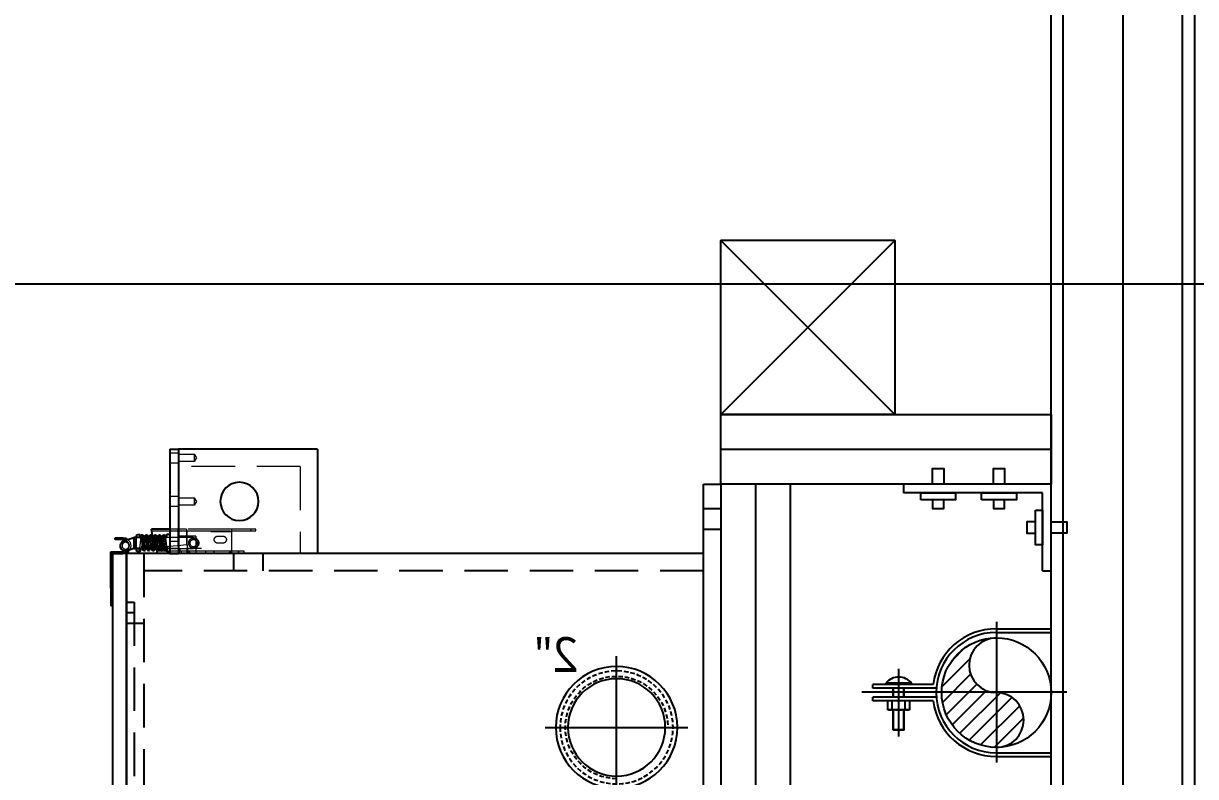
# Model space of a CAD drawing. Extents: x -3080 to 28500, y -1326 to 31609.
# Drawn here: x 14997.5 to 15064.9, y 26462.5 to 26505.8 of the extents above; entities that cross this region are included whole.
import ezdxf

# ---------------------------------------------------------------- set-up
doc = ezdxf.new("R2010")
doc.units = 0
doc.header["$LTSCALE"] = 100
for name, pattern in [('188K-SM-07-F10-MECH-CR PIPE-Y2257103$0$AP8P1-SM-08-F50-001-A(G)-CDS - 複製$0$ACAD_ISO04W100', [30, 24, -3, 0, -3]), ('188K-SM-07-F10-MECH-CR PIPE-Y2257103$0$AP8P1-SM-08-F50-001-A(G)-CDS - 複製$0$HIDDEN', [0.375, 0.25, -0.125]), ('188K-SM-07-F10-MECH-CR PIPE-Y2257103$0$F14P7-SM-08-FNN-(16)_CHEM_140725$0$HIDDEN', [9.525, 6.35, -3.175])]:
    doc.linetypes.add(name, pattern=pattern)
for name, color, linetype in [('0-xref', 8, 'Continuous'), ('188K-SM-07-F10-MECH-CR PIPE-Y2257103$0$0-hookupzoom', 4, 'Continuous'), ('188K-SM-07-F10-MECH-CR PIPE-Y2257103$0$AP6B-SM-08-FNN-340-A(13)_Ver1$0$18P2-SM-08-FNN-320-A(5)-20190426-JEN$0$18P2-SM-08-FNN-320-A(5)-20190318-JEN$0$SM-08-FNN-300-A(5)-JEN$0$15P6-SM-08-FNN-320-A(10)-UIS-TCM$0$15P6-SM-08-FNN-00-(@10)170308-MIC$0$0-CDS', 140, 'Continuous'), ('188K-SM-07-F10-MECH-CR PIPE-Y2257103$0$AP6B-SM-08-FNN-340-A(13)_Ver1$0$18P2-SM-08-FNN-320-A(5)-20190426-JEN$0$18P2-SM-08-FNN-320-A(5)-20190318-JEN$0$SM-08-FNN-300-A(5)-JEN$0$15P6-SM-08-FNN-320-A(10)-UIS-TCM$0$15P6-SM-08-FNN-00-(@10)170308-MIC$0$15P6-SM-08-FNN-320-A(10)-CDS$0$15P6-SM-08-FNN-320-A(10)-UIS-TCM$0$15P6-SM-08-FNN-320-A(10)-UIS-TCM$0$15P6-SM-08-FNN-320-A(10)-UIS-TCM$0$15P6-SM-08-FNN-320-A(10)-UIS-TCM$0$8$0$F14P7-SM-08-FNN-(16)_CHEM_140725$0$CHEM', 40, 'Continuous'), ('188K-SM-07-F10-MECH-CR PIPE-Y2257103$0$AP8P1-SM-08-F50-001-A(G)-CDS - 複製$0$O-ring', 3, '188K-SM-07-F10-MECH-CR PIPE-Y2257103$0$AP8P1-SM-08-F50-001-A(G)-CDS - 複製$0$HIDDEN'), ('188K-SM-07-F10-MECH-CR PIPE-Y2257103$0$AP8P1-SM-08-F50-001-A(G)-CDS - 複製$0$中心', 2, '188K-SM-07-F10-MECH-CR PIPE-Y2257103$0$AP8P1-SM-08-F50-001-A(G)-CDS - 複製$0$ACAD_ISO04W100'), ('188K-SM-07-F10-MECH-CR PIPE-Y2257103$0$AP8P1-SM-08-F50-001-A(G)-CDS - 複製$0$虛線', 4, '188K-SM-07-F10-MECH-CR PIPE-Y2257103$0$AP8P1-SM-08-F50-001-A(G)-CDS - 複製$0$HIDDEN'), ('188K-SM-07-F10-MECH-CR PIPE-Y2257103$0$SH-LINE-130', 2, 'Continuous')]:
    doc.layers.add(name, color=color, linetype=linetype)
doc.styles.add('188K-SM-07-F10-MECH-CR PIPE-Y2257103$0$AP8P1-SM-08-F50-001-A(G)-CDS - 複製$0$C1', font='')
doc.styles.get('188K-SM-07-F10-MECH-CR PIPE-Y2257103$0$AP8P1-SM-08-F50-001-A(G)-CDS - 複製$0$C1').set_extended_font_data('PMingLiU')

# ---------------------------------------------------------------- blocks, each defined once
blk = doc.blocks.new('188K-SM-07-F10-MECH-CR PIPE-Y2257103$0$AP8P1-SM-08-F50-001-A(G)-CDS - 複製$0$A$Cba60e008')
at = {"color": 7, "linetype": '188K-SM-07-F10-MECH-CR PIPE-Y2257103$0$AP8P1-SM-08-F50-001-A(G)-CDS - 複製$0$HIDDEN', "lineweight": 18}
for p, q in [((-82.5, 13), (-82.5, 14)), ((-82.5, 14), (-79.5, 14)), ((-79.5, 14), (-79.5, 13)), ((-79.5, 14), (-68.5, 14)), ((-68.5, 14), (-68.5, 3)), ((-68.5, 14), (-42.5, 14)), ((-42.5, 14), (-42.5, 4.97)), ((-42.5, 14), (-37.5, 14)), ((-37.5, 14), (-37.5, 4.53)), ((-37.5, 14), (-33, 14)), ((-79.5, 13), (-82.5, 13)), ((-68.5, 13), (-79.5, 13)), ((-42.88, 13), (-68.5, 13)), ((-68.5, 12.5), (-56.5, 12.5)), ((-60.5, 10), (-63.5, 10)), ((-48, 10), (-48, 0)), ((-48, 10), (-38, 10)), ((-46.5, 9.16), (-15.74, 9.16)), ((-42.88, 5), (-42.88, 13)), ((-37.88, 13), (-42.88, 13)), ((-33, 13), (-38, 13)), ((-38, 7), (-33, 7)), ((-37.88, 4.56), (-37.88, 13)), ((-22.66, 13), (-37.88, 13)), ((-33.24, 2.08), (-33.24, 10.08)), ((-32.25, 3), (-29.4, 6.8)), ((-30.27, 9.24), (-29.85, 9.24)), ((-29.85, 9.24), (-29.55, 9.24)), ((-29.73, 9.35), (-29.72, 9.3)), ((-29.55, 9.24), (-29.27, 9.24)), ((-27.77, 9.24), (-27.35, 9.24)), ((-27.35, 9.24), (-27.05, 9.24)), ((-27.23, 9.35), (-27.22, 9.3)), ((-27.05, 9.24), (-26.77, 9.24)), ((-25.27, 9.24), (-24.85, 9.24)), ((-24.85, 9.24), (-24.55, 9.24)), ((-24.73, 9.35), (-24.72, 9.3)), ((-24.55, 9.24), (-24.27, 9.24)), ((-24.04, 4.52), (-23.27, 9.24)), ((-22.77, 9.24), (-22.35, 9.24)), ((-22.35, 9.24), (-22.05, 9.24)), ((-22.23, 9.35), (-22.22, 9.3)), ((-22.05, 9.24), (-21.77, 9.24)), ((-20.27, 9.24), (-19.85, 9.24)), ((-19.85, 9.24), (-19.55, 9.24)), ((-19.73, 9.35), (-19.72, 9.3)), ((-19.55, 9.24), (-19.27, 9.24)), ((-17.77, 9.24), (-17.35, 9.24)), ((-17.35, 9.24), (-17.05, 9.24)), ((-17.23, 9.35), (-17.22, 9.3)), ((-17.05, 9.24), (-16.77, 9.24)), ((-15.74, 9.24), (-15.74, 9.16)), ((-13.74, 2.92), (-13.74, 9.24)), ((-13.24, 9.24), (-13.24, 2.92)), ((-75.5, 1.5), (-75.5, 0)), ((-72.5, 1.5), (-75.5, 1.5)), ((-72.5, 1.5), (-72.5, 0)), ((-68.5, 1.5), (-72.5, 1.5)), ((-72.25, 1.5), (-72.25, 0)), ((-68.5, 3), (-68.5, 0)), ((-43.1, 1.5), (-68.5, 1.5)), ((-67.75, 0), (-67.75, 1.5)), ((-63.5, 6), (-60.5, 6)), ((-58.25, 1.5), (-58.25, 0)), ((-53.75, 0), (-53.75, 1.5)), ((-51.25, 3), (-42.71, 3)), ((-31.24, 2.84), (-46.5, 2.84)), ((-44.25, 1.5), (-44.25, 0)), ((-43.1, 3), (-43.1, 1.5)), ((-38.65, 1.5), (-43.1, 1.5)), ((-42.5, 4.97), (-42.88, 5)), ((-42.88, 5), (-42.88, 3)), ((-42.71, 3), (-42.71, 0)), ((-38.27, 3), (-42.71, 3)), ((-42.5, 4.97), (-37.5, 4.53)), ((-39.75, 0), (-39.75, 1.5)), ((-38.65, 3), (-38.65, 1.5)), ((-25.5, 1.5), (-38.65, 1.5)), ((-38.27, 3), (-38.27, 0)), ((-38.27, 3), (-32.25, 3)), ((-37.5, 4.53), (-29.77, 3.85)), ((-30.93, 2.92), (-30.67, 2.92)), ((-29.98, 2.84), (-30.92, 2.84)), ((-30.83, 2.68), (-30.66, 2.44)), ((-30.67, 2.92), (-30.37, 2.92)), ((-30.37, 2.92), (-29.97, 2.92)), ((-28.43, 2.92), (-28.17, 2.92)), ((-27.48, 2.84), (-28.42, 2.84)), ((-28.17, 2.92), (-27.87, 2.92)), ((-28.16, 2.44), (-27.99, 2.45)), ((-27.87, 2.92), (-27.47, 2.92)), ((-25.93, 2.92), (-25.67, 2.92)), ((-24.98, 2.84), (-25.92, 2.84)), ((-25.67, 2.92), (-25.37, 2.92)), ((-25.66, 2.44), (-25.49, 2.45)), ((-25.5, 2), (-25.01, 2.65)), ((-25.5, 2), (-25.5, 1.54)), ((-25.37, 2.92), (-24.97, 2.92)), ((-24.87, 2.84), (-24.6, 3.2)), ((-23.43, 2.92), (-23.17, 2.92)), ((-22.48, 2.84), (-23.42, 2.84)), ((-23.17, 2.92), (-22.87, 2.92)), ((-22.87, 2.92), (-22.47, 2.92)), ((-20.93, 2.92), (-20.67, 2.92)), ((-19.98, 2.84), (-20.92, 2.84)), ((-20.67, 2.92), (-20.37, 2.92)), ((-20.66, 2.44), (-20.49, 2.45)), ((-20.37, 2.92), (-19.97, 2.92)), ((-18.43, 2.92), (-18.17, 2.92)), ((-17.48, 2.84), (-18.42, 2.84)), ((-18.17, 2.92), (-17.87, 2.92)), ((-18.16, 2.44), (-17.99, 2.45)), ((-17.87, 2.92), (-17.47, 2.92)), ((-15.87, 1.57), (-15.66, 1.46)), ((-15.74, 2.03), (-15.74, 1.5)), ((-15.74, 1.5), (-15.74, 1.45)), ((1, -5.75), (0, -5.75)), ((0, -10.25), (1, -10.25)), ((1, -19.75), (0, -19.75)), ((1, -20), (0, -20)), ((0, -24.25), (1, -24.25))]:
    blk.add_line(p, q, dxfattribs=at)
at = {"color": 7, "linetype": 'Continuous', "lineweight": 25}
for p, q in [((-33, 14), (-22.5, 14)), ((-23.27, 9.24), (-22.5, 14)), ((-31.24, 11.08), (-32.24, 11.08)), ((-31.24, 9.24), (-31.24, 11.08)), ((-31.24, 9.24), (-30.27, 9.24)), ((-29.27, 9.24), (-27.77, 9.24)), ((-29.06, 10.15), (-29.08, 10)), ((-26.77, 9.24), (-25.27, 9.24)), ((-24.27, 9.24), (-22.77, 9.24)), ((-21.77, 9.24), (-20.27, 9.24)), ((-19.27, 9.24), (-17.77, 9.24)), ((-16.77, 9.24), (-13.24, 9.24)), ((-16.56, 10.15), (-16.58, 10)), ((-15.74, 11), (-15.74, 9.24)), ((-14.74, 11), (-15.74, 11)), ((-13.74, 10), (-13.74, 9.24)), ((-13.24, 2.92), (-13.24, 9.24)), ((-13.24, 9.24), (-12.24, 9.24)), ((-12.24, 9.24), (-12.24, 2.92)), ((-6.55, 7.35), (-12.24, 9.24)), ((-1.5, 9), (-6, 9)), ((-6, 8), (-1.5, 8)), ((-1.5, 8), (-1.5, 9)), ((-33, 0), (-38, 0)), ((-32.24, 1.08), (-31.24, 1.08)), ((-31.24, 1.08), (-31.24, 2.92)), ((-31.24, 2.92), (-30.93, 2.92)), ((-30.92, 2.84), (-31.24, 2.84)), ((-30.9, 2.78), (-30.83, 2.68)), ((-28.42, 2.84), (-29.98, 2.84)), ((-29.97, 2.92), (-28.43, 2.92)), ((-29.08, 2.84), (-28.97, 2.74)), ((-28.4, 2.78), (-28.33, 2.68)), ((-25.92, 2.84), (-27.48, 2.84)), ((-27.47, 2.92), (-25.93, 2.92)), ((-25.9, 2.78), (-25.83, 2.68)), ((-25.5, 1.54), (-25.5, 0)), ((-25.01, 2.65), (-24.87, 2.84)), ((-23.42, 2.84), (-24.98, 2.84)), ((-24.97, 2.92), (-23.43, 2.92)), ((-23.4, 2.78), (-23.33, 2.68)), ((-20.92, 2.84), (-22.48, 2.84)), ((-22.47, 2.92), (-20.93, 2.92)), ((-20.9, 2.78), (-20.83, 2.68)), ((-18.42, 2.84), (-19.98, 2.84)), ((-19.97, 2.92), (-18.43, 2.92)), ((-18.4, 2.78), (-18.33, 2.68)), ((-15.74, 2.84), (-17.48, 2.84)), ((-17.47, 2.92), (-13.24, 2.92)), ((-15.74, 2.84), (-15.74, 2.5)), ((-15.74, 1.45), (-15.74, 1)), ((-14.74, 1), (-15.74, 1)), ((-15.66, 2.44), (-15.55, 2.44)), ((-13.74, 2.92), (-13.74, 2)), ((-12.24, 2.92), (-13.24, 2.92)), ((-12.24, 2.92), (-8.45, 1.65)), ((-12.24, 2.92), (-12.24, 2.92)), ((0, 0), (-6.01, 0)), ((1, 1), (-6, 1)), ((1, -20), (1, 1)), ((0, -20), (1, -20)), ((1, -20), (1, -30)), ((0, -30), (1, -30))]:
    blk.add_line(p, q, dxfattribs=at)
blk.add_line((0, 0), (0, -30))
at = {"color": 7, "linetype": 'Continuous', "lineweight": 25, "flags": 128}
for points in [[(-28.93, 10.16), (-28.97, 10.34), (-29.06, 10.49), (-29.16, 10.59), (-29.26, 10.65), (-29.43, 10.71), (-29.55, 10.71), (-29.84, 10.59), (-30.11, 10.07), (-30.23, 9.52), (-30.34, 8.81), (-30.5, 7.24), (-30.59, 6.4), (-30.67, 5.54), (-30.76, 4.73), (-30.83, 3.99), (-30.9, 3.34), (-30.94, 2.83), (-30.9, 2.78)], [(-30.66, 1.46), (-30.43, 1.58), (-30.24, 1.84), (-30.02, 2.62), (-29.87, 3.59), (-29.77, 4.6), (-29.65, 5.78), (-29.57, 6.57), (-29.48, 7.46), (-29.39, 8.34), (-29.29, 9.17), (-29.16, 9.79), (-29.04, 10)], [(-26.43, 10.16), (-26.47, 10.34), (-26.56, 10.49), (-26.66, 10.59), (-26.76, 10.65), (-26.93, 10.71), (-27.05, 10.71), (-27.34, 10.59), (-27.61, 10.07), (-27.73, 9.52), (-27.84, 8.81), (-28, 7.24), (-28.09, 6.4), (-28.17, 5.54), (-28.26, 4.73), (-28.33, 3.99), (-28.4, 3.34), (-28.44, 2.83), (-28.4, 2.78)], [(-28.16, 1.46), (-27.93, 1.58), (-27.74, 1.84), (-27.52, 2.62), (-27.37, 3.59), (-27.27, 4.6), (-27.15, 5.78), (-27.07, 6.57), (-26.98, 7.46), (-26.89, 8.34), (-26.79, 9.17), (-26.66, 9.79), (-26.54, 10)], [(-23.93, 10.16), (-23.97, 10.34), (-24.06, 10.49), (-24.16, 10.59), (-24.26, 10.65), (-24.43, 10.71), (-24.55, 10.71), (-24.84, 10.59), (-25.11, 10.07), (-25.23, 9.52), (-25.34, 8.81), (-25.5, 7.24), (-25.59, 6.4), (-25.67, 5.54), (-25.76, 4.73), (-25.83, 3.99), (-25.9, 3.34), (-25.94, 2.83), (-25.9, 2.78)], [(-25.66, 1.46), (-25.43, 1.58), (-25.24, 1.84), (-25.02, 2.62), (-24.87, 3.59), (-24.77, 4.6), (-24.65, 5.78), (-24.57, 6.57), (-24.48, 7.46), (-24.39, 8.34), (-24.29, 9.17), (-24.16, 9.79), (-24.04, 10)], [(-21.43, 10.16), (-21.47, 10.34), (-21.56, 10.49), (-21.66, 10.59), (-21.76, 10.65), (-21.93, 10.71), (-22.05, 10.71), (-22.34, 10.59), (-22.61, 10.07), (-22.73, 9.52), (-22.84, 8.81), (-23, 7.24), (-23.09, 6.4), (-23.17, 5.54), (-23.26, 4.73), (-23.33, 3.99), (-23.4, 3.34), (-23.44, 2.83), (-23.4, 2.78)], [(-23.16, 1.46), (-22.93, 1.58), (-22.74, 1.84), (-22.52, 2.62), (-22.37, 3.59), (-22.27, 4.6), (-22.15, 5.78), (-22.07, 6.57), (-21.98, 7.46), (-21.89, 8.34), (-21.79, 9.17), (-21.66, 9.79), (-21.54, 10)], [(-18.93, 10.16), (-18.97, 10.34), (-19.06, 10.49), (-19.16, 10.59), (-19.26, 10.65), (-19.43, 10.71), (-19.55, 10.71), (-19.84, 10.59), (-20.11, 10.07), (-20.23, 9.52), (-20.34, 8.81), (-20.5, 7.24), (-20.59, 6.4), (-20.67, 5.54), (-20.76, 4.73), (-20.83, 3.99), (-20.9, 3.34), (-20.94, 2.83), (-20.9, 2.78)], [(-20.66, 1.46), (-20.43, 1.58), (-20.24, 1.84), (-20.02, 2.62), (-19.87, 3.59), (-19.77, 4.6), (-19.65, 5.78), (-19.57, 6.57), (-19.48, 7.46), (-19.39, 8.34), (-19.29, 9.17), (-19.16, 9.79), (-19.04, 10)], [(-16.43, 10.16), (-16.47, 10.34), (-16.56, 10.49), (-16.66, 10.59), (-16.76, 10.65), (-16.93, 10.71), (-17.05, 10.71), (-17.34, 10.59), (-17.61, 10.07), (-17.73, 9.52), (-17.84, 8.81), (-18, 7.24), (-18.09, 6.4), (-18.17, 5.54), (-18.26, 4.73), (-18.33, 3.99), (-18.4, 3.34), (-18.44, 2.83), (-18.4, 2.78)], [(-18.16, 1.46), (-17.93, 1.58), (-17.74, 1.84), (-17.52, 2.62), (-17.37, 3.59), (-17.27, 4.6), (-17.15, 5.78), (-17.07, 6.57), (-16.98, 7.46), (-16.89, 8.34), (-16.79, 9.17), (-16.66, 9.79), (-16.54, 10)], [(-7.5, 7.66), (-7.2, 7.79), (-6, 8)], [(-7.5, 7.66), (-7.2, 7.79), (-6, 8)], [(-28.98, 2.92), (-28.86, 2.27), (-28.54, 1.65), (-28.16, 1.46)], [(-26.46, 2.84), (-26.36, 2.27), (-26.04, 1.65), (-25.66, 1.46)], [(-23.96, 2.84), (-23.86, 2.27), (-23.54, 1.65), (-23.16, 1.46)], [(-21.46, 2.84), (-21.36, 2.27), (-21.04, 1.65), (-20.66, 1.46)], [(-18.96, 2.84), (-18.86, 2.27), (-18.54, 1.65), (-18.16, 1.46)], [(-6, 1), (-7.2, 1.21), (-7.83, 1.52)], [(-6, 1), (-7.2, 1.21), (-7.83, 1.52)]]:
    blk.add_lwpolyline(points, dxfattribs=at)
at = {"color": 7, "linetype": '188K-SM-07-F10-MECH-CR PIPE-Y2257103$0$AP8P1-SM-08-F50-001-A(G)-CDS - 複製$0$HIDDEN', "lineweight": 18, "flags": 128}
for points in [[(-29.08, 10), (-29.08, 9.99), (-29.16, 9.87), (-29.33, 9.75), (-29.57, 9.73), (-29.76, 9.81), (-29.81, 9.82), (-29.77, 9.62), (-29.73, 9.35)], [(-26.56, 10.15), (-26.58, 9.99), (-26.66, 9.87), (-26.83, 9.75), (-27.07, 9.73), (-27.26, 9.81), (-27.31, 9.82), (-27.27, 9.62), (-27.23, 9.35)], [(-24.06, 10.15), (-24.08, 9.99), (-24.16, 9.87), (-24.33, 9.75), (-24.57, 9.73), (-24.76, 9.81), (-24.81, 9.82), (-24.77, 9.62), (-24.73, 9.35)], [(-21.56, 10.15), (-21.58, 9.99), (-21.66, 9.87), (-21.83, 9.75), (-22.07, 9.73), (-22.26, 9.81), (-22.31, 9.82), (-22.27, 9.62), (-22.23, 9.35)], [(-19.06, 10.15), (-19.08, 9.99), (-19.16, 9.87), (-19.33, 9.75), (-19.57, 9.73), (-19.76, 9.81), (-19.81, 9.82), (-19.77, 9.62), (-19.73, 9.35)], [(-16.58, 10), (-16.58, 9.99), (-16.66, 9.87), (-16.83, 9.75), (-17.07, 9.73), (-17.26, 9.81), (-17.31, 9.82), (-17.27, 9.62), (-17.23, 9.35)], [(-17.22, 9.3), (-17.19, 9.11), (-17.11, 8.45), (-17.03, 7.71), (-16.95, 6.91), (-16.78, 5.25), (-16.63, 3.76), (-16.36, 2.27), (-16.04, 1.65)], [(-29.77, 3.85), (-29.26, 3.03), (-29.08, 2.84)], [(-28.97, 2.74), (-28.52, 2.41), (-27.67, 2.08)], [(-27.96, 2.45), (-27.97, 2.61), (-28, 2.76)], [(-25.46, 2.45), (-25.47, 2.61), (-25.5, 2.76)], [(-23.16, 2.44), (-22.96, 2.45), (-22.97, 2.61), (-23, 2.76)], [(-20.46, 2.45), (-20.47, 2.61), (-20.5, 2.76)], [(-17.96, 2.45), (-17.97, 2.61), (-18, 2.76)], [(-16.41, 2.84), (-16.31, 2.99), (-16.19, 3.09), (-16.04, 3.14), (-15.9, 3.13), (-15.77, 3.08), (-15.65, 2.99), (-15.54, 2.84), (-15.47, 2.64), (-15.47, 2.41), (-15.55, 2.2), (-15.68, 2.06), (-15.74, 2.03)]]:
    blk.add_lwpolyline(points, dxfattribs=at)
at = {"color": 7, "linetype": '188K-SM-07-F10-MECH-CR PIPE-Y2257103$0$AP8P1-SM-08-F50-001-A(G)-CDS - 複製$0$HIDDEN', "lineweight": 18}
for centre, radius in [((-46.5, 6), 2.83), ((-46.5, 6), 2.06), ((-46.5, 6), 2), ((-27, 5), 2.06), ((-7.5, 4.5), 2)]:
    blk.add_circle(centre, radius, dxfattribs=at)
at = {"color": 7, "linetype": 'Continuous', "lineweight": 25}
blk.add_circle((-15.74, 1.95), 0.498, dxfattribs=at)
at = {"color": 7, "linetype": '188K-SM-07-F10-MECH-CR PIPE-Y2257103$0$AP8P1-SM-08-F50-001-A(G)-CDS - 複製$0$HIDDEN', "lineweight": 18}
for centre, radius, start, end in [((-63.5, 8), 2, 90, 270), ((-60.5, 8), 2, 270, 90), ((-46.5, 6), 3.16, 90, 270), ((-32.24, 10.08), 1, 139.16393, 180), ((-29.7, 9.66), 0.44, 250.11276, 289.88724), ((129.66, 24.62), 160.12, 185.49243, 187.78857), ((-29.24, 9.47), 0.44, 224.27484, 315.72516), ((-27, 5), 3, 29.27287, 143.1301), ((432.73, 57.04), 463.92, 185.91383, 186.719), ((-27.2, 9.66), 0.44, 250.11276, 289.88724), ((90.83, 19.87), 118.52, 185.11879, 188.26194), ((-26.74, 9.47), 0.44, 224.27484, 315.72516), ((289.47, 40.76), 317.25, 185.71654, 186.87875), ((-24.7, 9.66), 0.44, 250.10509, 289.89491), ((93.33, 19.87), 118.52, 185.11879, 188.26194), ((-24.24, 9.47), 0.44, 224.27161, 315.72839), ((291.97, 40.76), 317.25, 185.71654, 186.87875), ((-22.2, 9.66), 0.44, 250.10509, 289.89491), ((95.63, 19.85), 118.32, 185.11643, 188.26482), ((-21.74, 9.47), 0.44, 224.27161, 315.72839), ((293.02, 40.6), 315.79, 185.71411, 186.8817), ((-19.7, 9.66), 0.44, 250.11208, 289.88792), ((98.6, 19.9), 118.8, 185.12273, 188.25852), ((-19.24, 9.47), 0.44, 224.26928, 315.73072), ((295.57, 40.61), 315.84, 185.7142, 186.88161), ((-17.2, 9.66), 0.44, 250.11208, 289.88792), ((-16.74, 9.47), 0.44, 224.26928, 315.73072), ((284.18, 39.09), 301.87, 185.68937, 186.91198), ((-6, 4.5), 4.5, 127.42225, 212.10572), ((-6, 4.5), 3.5, 115.37693, 238.41186), ((-65.5, 3), 3, 180, 270), ((-45.88, 3), 3, 270, 0), ((-32.24, 2.08), 1, 180, 220.83607), ((-30.74, 1.95), 0.494, 269.41562, 81.78524), ((-30.52, 2.51), 0.441, 70.18473, 109.81527), ((-28.47, 2.66), 0.468, 22.08335, 157.91665), ((-27, 5), 1.5, 217.37656, 322.72056), ((-28.02, 2.51), 0.441, 70.18473, 109.81527), ((-27, 5), 1.5, 90, 139.72925), ((-27, 5), 1.5, 38.66767, 90), ((-25.97, 2.66), 0.468, 22.08706, 157.91294), ((-27, 5), 3, 283.87837, 350.78101), ((-25.52, 2.51), 0.441, 70.18473, 109.81527), ((-23.47, 2.66), 0.468, 22.08706, 157.91294), ((-23.02, 2.51), 0.441, 70.18473, 109.81527), ((-20.97, 2.66), 0.468, 22.08706, 157.91294), ((-20.52, 2.51), 0.441, 70.18473, 109.81527), ((-18.47, 2.66), 0.468, 22.08706, 157.91294), ((-18.02, 2.51), 0.441, 70.18473, 109.81527), ((-15.8, 2), 0.5, 276.79821, 83.20179)]:
    blk.add_arc(centre, radius, start, end, dxfattribs=at)
at = {"color": 7, "linetype": 'Continuous', "lineweight": 25}
for centre, radius, start, end in [((-32.24, 10.08), 1, 90, 139.16393), ((-31.84, 9.02), 3.13, 4.01949, 26.50497), ((-29.52, 8.96), 3.33, 3.46721, 26.09079), ((-27.02, 8.96), 3.33, 3.46721, 26.09079), ((-24.52, 8.96), 3.33, 3.4656, 26.0924), ((-22.02, 8.96), 3.33, 3.4656, 26.0924), ((-19.52, 8.96), 3.33, 3.4656, 26.0924), ((-14.74, 10), 1, 0, 90), ((-6, 4.5), 4.5, 90, 127.42225), ((-7.5, 4.5), 3, 251.56505, 71.56505), ((-32.24, 2.08), 1, 220.83607, 270), ((-30.75, 1.95), 0.495, 80.85983, 270.34103), ((-27, 5), 3, 257.14728, 283.87837), ((-14.74, 2), 1, 270, 0), ((-6, 4.5), 4.5, 212.10572, 270)]:
    blk.add_arc(centre, radius, start, end, dxfattribs=at)
blk = doc.blocks.new('188K-SM-07-F10-MECH-CR PIPE-Y2257103$0$AP8P1-SM-08-F50-001-A(G)-CDS - 複製$0$A$C8ebf1c7e')
at = {"color": 7, "linetype": 'Continuous', "lineweight": 25}
for p, q in [((-85, 60), (-85, 0)), ((-85, 60), (-5, 60)), ((-5, 60), (-5, 0)), ((0, 60), (-5, 60)), ((0, 60), (0, 0)), ((-85, 0), (-5, 0))]:
    blk.add_line(p, q, dxfattribs=at)
at = {"color": 7, "linetype": '188K-SM-07-F10-MECH-CR PIPE-Y2257103$0$AP8P1-SM-08-F50-001-A(G)-CDS - 複製$0$HIDDEN', "lineweight": 18}
for p, q in [((-14, 57.1), (-15.26, 55)), ((-15.26, 55), (-14, 52.9)), ((-14, 57.1), (-14, 52.9)), ((-5, 57.1), (-14, 57.1)), ((0, 58), (-5, 58)), ((-75, 50), (-5, 50)), ((-75, 50), (-75, 0)), ((-14, 52.9), (-5, 52.9)), ((-5, 52), (0, 52)), ((-14, 32.1), (-15.26, 30)), ((-15.26, 30), (-14, 27.9)), ((-14, 32.1), (-14, 27.9)), ((-5, 32.1), (-14, 32.1)), ((-14, 27.9), (-5, 27.9)), ((0, 33), (-5, 33)), ((-5, 27), (0, 27))]:
    blk.add_line(p, q, dxfattribs=at)
blk.add_line((0, 0), (-5, 0))
blk.add_circle((-40, 30), 11)
blk = doc.blocks.new('188K-SM-07-F10-MECH-CR PIPE-Y2257103$0$AP8P1-SM-08-F50-001-A(G)-CDS - 複製$0$A$C98fcc64a')
at = {"color": 0}
for radius in [35, 28]:
    blk.add_circle((0, 0), radius, dxfattribs=at)
at = {"layer": '188K-SM-07-F10-MECH-CR PIPE-Y2257103$0$AP8P1-SM-08-F50-001-A(G)-CDS - 複製$0$中心', "ltscale": 0.3}
for p, q in [((0, -41.03), (0, 41.03)), ((41.03, 0), (-41.03, 0))]:
    blk.add_line(p, q, dxfattribs=at)
at = {"layer": '188K-SM-07-F10-MECH-CR PIPE-Y2257103$0$AP8P1-SM-08-F50-001-A(G)-CDS - 複製$0$虛線', "ltscale": 0.1}
blk.add_circle((0, 0), 32.5, dxfattribs=at)
blk.add_arc((0, 0), 29.5, 270, 180, dxfattribs=at)
at = {"insert": (21.97, 51.95), "char_height": 20, "width": 68.8554, "attachment_point": 1, "style": '188K-SM-07-F10-MECH-CR PIPE-Y2257103$0$AP8P1-SM-08-F50-001-A(G)-CDS - 複製$0$C1'}
blk.add_mtext('\\A1;{\\fMicrosoft JhengHei|b0|i0|c136|p34;\\C6;2"}', dxfattribs=at)
blk = doc.blocks.new('188K-SM-07-F10-MECH-CR PIPE-Y2257103$0$AP8P1-SM-08-F50-001-A(G)-CDS - 複製$0$A$Cf9f49380')
for p, q in [((10, -40), (342, -40)), ((342, -40), (342, -400)), ((342, -400), (10, -400))]:
    blk.add_line(p, q)
blk.add_lwpolyline([(10, 0), (0, 0), (0, -440), (10, -440)], close=True)
at = {"layer": '188K-SM-07-F10-MECH-CR PIPE-Y2257103$0$AP8P1-SM-08-F50-001-A(G)-CDS - 複製$0$O-ring'}
for p, q in [((342, -68), (337.5, -68)), ((337.5, -68), (337.5, -372)), ((342, -74), (337.5, -74)), ((342, -80), (332, -80)), ((342, -360), (332, -360)), ((342, -366), (337.5, -366)), ((342, -372), (337.5, -372))]:
    blk.add_line(p, q, dxfattribs=at)
at = {"layer": '188K-SM-07-F10-MECH-CR PIPE-Y2257103$0$AP8P1-SM-08-F50-001-A(G)-CDS - 複製$0$虛線'}
for p, q in [((10, -14), (0, -14)), ((10, -26), (0, -26)), ((263.5, -40), (263.5, -50)), ((280.5, -40), (280.5, -50)), ((332, -40), (332, -400)), ((10, -50), (332, -50)), ((332, -390), (10, -390)), ((10, -414), (0, -414)), ((10, -426), (0, -426))]:
    blk.add_line(p, q, dxfattribs=at)
for name, p in [('188K-SM-07-F10-MECH-CR PIPE-Y2257103$0$AP8P1-SM-08-F50-001-A(G)-CDS - 複製$0$A$C8ebf1c7e', (317, -40)), ('188K-SM-07-F10-MECH-CR PIPE-Y2257103$0$AP8P1-SM-08-F50-001-A(G)-CDS - 複製$0$A$C98fcc64a', (60, -140)), ('188K-SM-07-F10-MECH-CR PIPE-Y2257103$0$AP8P1-SM-08-F50-001-A(G)-CDS - 複製$0$A$C98fcc64a', (60, -300))]:
    blk.add_blockref(name, p)
blk = doc.blocks.new('188K-SM-07-F10-MECH-CR PIPE-Y2257103$0$AP6B-SM-08-FNN-340-A(13)_Ver1$0$18P2-SM-08-FNN-320-A(5)-20190426-JEN$0$18P2-SM-08-FNN-320-A(5)-20190318-JEN$0$SM-08-FNN-300-A(5)-JEN$0$15P6-SM-08-FNN-320-A(10)-UIS-TCM$0$15P6-SM-08-FNN-00-(@10)170308-MIC$0$15P6-SM-08-FNN-320-A(10)-CDS$0$15P6-SM-08-FNN-320-A(10)-UIS-TCM$0$15P6-SM-08-FNN-320-A(10)-UIS-TCM$0$15P6-SM-08-FNN-320-A(10)-UIS-TCM$0$15P6-SM-08-FNN-320-A(10)-UIS-TCM$0$15P6-SM-08-FNN-320-A(10)-UIS-TCM$0$15P6-SM-08-FNN-320-A(10)-UIS-TCM$0$8$0$F14P7-SM-08-FNN-(16)_CHEM_140725$0$A$C65D67C42')
for p, q in [((0.5, 5), (0, 5)), ((0, 5), (0, 0)), ((0.5, 5), (0.5, 0.5)), ((0, 0), (8.5, 0)), ((0.5, 0.5), (8.5, 0.5)), ((8.5, 0), (8.5, 0.5))]:
    blk.add_line(p, q)
for points in [[(0.907, 1.5), (0.5, 1.5), (0.5, 3.5), (0.907, 3.5)], [(0, 2.176), (-0.901, 2.176), (-0.901, 2.824), (0, 2.824)], [(0.907, 2.176), (1.401, 2.176), (1.401, 2.824), (0.907, 2.824)], [(3.324, 0.907), (3.324, 1.401), (2.676, 1.401), (2.676, 0.907)], [(6.824, 0.907), (6.824, 1.401), (6.176, 1.401), (6.176, 0.907)], [(4, 0.907), (4, 0.5), (2, 0.5), (2, 0.907)], [(7.5, 0.907), (7.5, 0.5), (5.5, 0.5), (5.5, 0.907)], [(3.324, 0), (3.324, -0.901), (2.676, -0.901), (2.676, 0)], [(6.824, 0), (6.824, -0.901), (6.176, -0.901), (6.176, 0)]]:
    blk.add_lwpolyline(points, close=True)
blk = doc.blocks.new('188K-SM-07-F10-MECH-CR PIPE-Y2257103$0$AP6B-SM-08-FNN-340-A(13)_Ver1$0$18P2-SM-08-FNN-320-A(5)-20190426-JEN$0$18P2-SM-08-FNN-320-A(5)-20190318-JEN$0$SM-08-FNN-300-A(5)-JEN$0$15P6-SM-08-FNN-320-A(10)-UIS-TCM$0$15P6-SM-08-FNN-00-(@10)170308-MIC$0$15P6-SM-08-FNN-320-A(10)-CDS$0$15P6-SM-08-FNN-320-A(10)-UIS-TCM$0$15P6-SM-08-FNN-320-A(10)-UIS-TCM$0$15P6-SM-08-FNN-320-A(10)-UIS-TCM$0$15P6-SM-08-FNN-320-A(10)-UIS-TCM$0$15P6-SM-08-FNN-320-A(10)-UIS-TCM$0$15P6-SM-08-FNN-320-A(10)-UIS-TCM$0$8$0$F14P7-SM-08-FNN-(16)_CHEM_140725$0$A$C6A4B018A')
for p, q in [((37807.28, -1461.802), (37807.28, -1453.692)), ((37807.28, -1454.045), (37804.13, -1454.045)), ((37807.28, -1454.255), (37804.13, -1454.255)), ((37805.72, -1456.26), (37807.395, -1454.585)), ((37805.94, -1456.968), (37808.193, -1454.715)), ((37806.388, -1457.448), (37808.844, -1454.992)), ((37812.9, -1455.194), (37812.9, -1459.086)), ((37807.05, -1457.714), (37809.385, -1455.379)), ((37807.855, -1457.837), (37809.827, -1455.865)), ((37812.585, -1455.589), (37812.606, -1455.568)), ((37812.585, -1455.589), (37813.215, -1455.589)), ((37812.585, -1455.589), (37812.585, -1456.723)), ((37812.606, -1455.568), (37813.194, -1455.568)), ((37812.606, -1455.589), (37812.606, -1456.723)), ((37813.194, -1455.568), (37813.215, -1455.589)), ((37813.194, -1455.589), (37813.194, -1456.723)), ((37813.215, -1455.589), (37813.215, -1456.723)), ((37808.415, -1458.205), (37810.169, -1456.451)), ((37808.773, -1458.775), (37810.389, -1457.16)), ((37810.924, -1457.248), (37814.384, -1457.248)), ((37812.27, -1456.723), (37813.53, -1456.723)), ((37812.27, -1456.723), (37812.27, -1457.248)), ((37812.53, -1456.744), (37812.53, -1457.227)), ((37813.269, -1456.744), (37813.269, -1457.227)), ((37813.53, -1456.723), (37813.53, -1457.248)), ((37814.384, -1457.248), (37814.384, -1457.458)), ((37803.225, -1457.747), (37815.021, -1457.747)), ((37810.705, -1457.458), (37814.384, -1457.458)), ((37812.585, -1457.458), (37812.585, -1457.983)), ((37812.606, -1457.458), (37812.606, -1457.983)), ((37813.194, -1457.458), (37813.194, -1457.983)), ((37813.215, -1457.458), (37813.215, -1457.983)), ((37808.829, -1459.647), (37810.425, -1458.051)), ((37810.735, -1457.983), (37814.384, -1457.983)), ((37810.924, -1458.193), (37814.384, -1458.193)), ((37812.158, -1458.269), (37812.158, -1458.193)), ((37812.158, -1458.269), (37813.641, -1458.269)), ((37813.641, -1458.269), (37813.641, -1458.193)), ((37814.384, -1457.983), (37814.384, -1458.193)), ((37809.076, -1460.329), (37809.887, -1459.517)), ((37807.28, -1461.185), (37804.13, -1461.185)), ((37807.61, -1460.867), (37807.63, -1460.846)), ((37807.28, -1461.395), (37804.13, -1461.395))]:
    blk.add_line(p, q)
blk.add_circle((37807.28, -1457.72), 3.15)
for centre, radius, start, end in [((37807.28, -1456.145), 1.575, 90, 270), ((37807.28, -1457.72), 3.675, 7.38705, 90), ((37807.28, -1457.72), 3.465, 270, 90), ((37812.4, -1457.137), 0.414, 71.67125, 108.32875), ((37812.4, -1456.834), 0.414, 251.67125, 288.32875), ((37812.9, -1459.987), 3.264, 83.49714, 96.50286), ((37812.9, -1453.984), 3.264, 263.49714, 276.50286), ((37813.4, -1457.137), 0.414, 71.67125, 108.32875), ((37813.4, -1456.834), 0.414, 251.67125, 288.32875), ((37807.28, -1459.295), 1.575, 270, 90), ((37807.28, -1457.72), 3.675, 270, 352.61295), ((37812.9, -1457.642), 0.971, 220.22965, 319.77035)]:
    blk.add_arc(centre, radius, start, end)
blk = doc.blocks.new('188K-SM-07-F10-MECH-CR PIPE-Y2257103$0$AP6B-SM-08-FNN-340-A(13)_Ver1$0$18P2-SM-08-FNN-320-A(5)-20190426-JEN$0$18P2-SM-08-FNN-320-A(5)-20190318-JEN$0$SM-08-FNN-300-A(5)-JEN$0$15P6-SM-08-FNN-320-A(10)-UIS-TCM$0$15P6-SM-08-FNN-00-(@10)170308-MIC$0$15P6-SM-08-FNN-320-A(10)-CDS$0$A$C316639BF')
at = {"layer": '188K-SM-07-F10-MECH-CR PIPE-Y2257103$0$AP6B-SM-08-FNN-340-A(13)_Ver1$0$18P2-SM-08-FNN-320-A(5)-20190426-JEN$0$18P2-SM-08-FNN-320-A(5)-20190318-JEN$0$SM-08-FNN-300-A(5)-JEN$0$15P6-SM-08-FNN-320-A(10)-UIS-TCM$0$15P6-SM-08-FNN-00-(@10)170308-MIC$0$15P6-SM-08-FNN-320-A(10)-CDS$0$15P6-SM-08-FNN-320-A(10)-UIS-TCM$0$15P6-SM-08-FNN-320-A(10)-UIS-TCM$0$15P6-SM-08-FNN-320-A(10)-UIS-TCM$0$15P6-SM-08-FNN-320-A(10)-UIS-TCM$0$8$0$F14P7-SM-08-FNN-(16)_CHEM_140725$0$CHEM'}
blk.add_line((0, 0), (0, 10), dxfattribs=at)
blk.add_lwpolyline([(10, 10), (0, 10), (10, 0), (0, 0), (10, 10), (10, 0)], dxfattribs=at)
blk = doc.blocks.new('188K-SM-07-F10-MECH-CR PIPE-Y2257103$0$CDS-CVD')
at = {"layer": '188K-SM-07-F10-MECH-CR PIPE-Y2257103$0$AP6B-SM-08-FNN-340-A(13)_Ver1$0$18P2-SM-08-FNN-320-A(5)-20190426-JEN$0$18P2-SM-08-FNN-320-A(5)-20190318-JEN$0$SM-08-FNN-300-A(5)-JEN$0$15P6-SM-08-FNN-320-A(10)-UIS-TCM$0$15P6-SM-08-FNN-00-(@10)170308-MIC$0$0-CDS', "ltscale": 0.1}
for p, q in [((15037.64, -72853.477), (15056.64, -72853.477)), ((15039.64, -72855.477), (15039.64, -73013.977))]:
    blk.add_line(p, q, dxfattribs=at)
for points in [[(15056.64, -72855.477), (15037.64, -72855.477), (15037.64, -72851.477), (15056.64, -72851.477)], [(15037.64, -73013.977), (15041.64, -73013.977), (15041.64, -72855.477), (15037.64, -72855.477)], [(15003.44, -72859.477), (15002.64, -72859.477), (15002.64, -72895.477), (15003.44, -72895.477)]]:
    blk.add_lwpolyline(points, close=True, dxfattribs=at)
at = {"layer": '188K-SM-07-F10-MECH-CR PIPE-Y2257103$0$SH-LINE-130', "linetype": '188K-SM-07-F10-MECH-CR PIPE-Y2257103$0$F14P7-SM-08-FNN-(16)_CHEM_140725$0$HIDDEN'}
for p, q in [((15057.34, -73013.977, 0), (15057.34, -72789.777, 0)), ((15064.2, -73013.977, 0), (15064.2, -72789.777, 0))]:
    blk.add_line(p, q, dxfattribs=at)
at = {"layer": '188K-SM-07-F10-MECH-CR PIPE-Y2257103$0$SH-LINE-130', "ltscale": 0.1}
for points in [[(15056.64, -73013.977), (15056.64, -72789.777), (15060.77, -72789.777), (15060.77, -73013.977)], [(15064.9, -73013.977), (15064.9, -72789.777), (15060.77, -72789.777), (15060.77, -73013.977)]]:
    blk.add_lwpolyline(points, close=True, dxfattribs=at)
at = {"layer": '188K-SM-07-F10-MECH-CR PIPE-Y2257103$0$AP6B-SM-08-FNN-340-A(13)_Ver1$0$18P2-SM-08-FNN-320-A(5)-20190426-JEN$0$18P2-SM-08-FNN-320-A(5)-20190318-JEN$0$SM-08-FNN-300-A(5)-JEN$0$15P6-SM-08-FNN-320-A(10)-UIS-TCM$0$15P6-SM-08-FNN-00-(@10)170308-MIC$0$0-CDS', "ltscale": 0.1}
blk.add_blockref('188K-SM-07-F10-MECH-CR PIPE-Y2257103$0$AP6B-SM-08-FNN-340-A(13)_Ver1$0$18P2-SM-08-FNN-320-A(5)-20190426-JEN$0$18P2-SM-08-FNN-320-A(5)-20190318-JEN$0$SM-08-FNN-300-A(5)-JEN$0$15P6-SM-08-FNN-320-A(10)-UIS-TCM$0$15P6-SM-08-FNN-00-(@10)170308-MIC$0$15P6-SM-08-FNN-320-A(10)-CDS$0$A$C316639BF', (15037.64, -72851.477), dxfattribs=at)
at = {"layer": '188K-SM-07-F10-MECH-CR PIPE-Y2257103$0$AP6B-SM-08-FNN-340-A(13)_Ver1$0$18P2-SM-08-FNN-320-A(5)-20190426-JEN$0$18P2-SM-08-FNN-320-A(5)-20190318-JEN$0$SM-08-FNN-300-A(5)-JEN$0$15P6-SM-08-FNN-320-A(10)-UIS-TCM$0$15P6-SM-08-FNN-00-(@10)170308-MIC$0$0-CDS', "ltscale": 0.1, "xscale": -0.1, "yscale": 0.1, "zscale": 0.1}
for name, p in [('188K-SM-07-F10-MECH-CR PIPE-Y2257103$0$AP8P1-SM-08-F50-001-A(G)-CDS - 複製$0$A$Cf9f49380', (15037.64, -72855.477)), ('188K-SM-07-F10-MECH-CR PIPE-Y2257103$0$AP8P1-SM-08-F50-001-A(G)-CDS - 複製$0$A$Cba60e008', (15002.64, -72859.477))]:
    blk.add_blockref(name, p, dxfattribs=at)
at = {"layer": '188K-SM-07-F10-MECH-CR PIPE-Y2257103$0$AP6B-SM-08-FNN-340-A(13)_Ver1$0$18P2-SM-08-FNN-320-A(5)-20190426-JEN$0$18P2-SM-08-FNN-320-A(5)-20190318-JEN$0$SM-08-FNN-300-A(5)-JEN$0$15P6-SM-08-FNN-320-A(10)-UIS-TCM$0$15P6-SM-08-FNN-00-(@10)170308-MIC$0$0-CDS', "ltscale": 0.1, "rotation": 180}
for name, p in [('188K-SM-07-F10-MECH-CR PIPE-Y2257103$0$AP6B-SM-08-FNN-340-A(13)_Ver1$0$18P2-SM-08-FNN-320-A(5)-20190426-JEN$0$18P2-SM-08-FNN-320-A(5)-20190318-JEN$0$SM-08-FNN-300-A(5)-JEN$0$15P6-SM-08-FNN-320-A(10)-UIS-TCM$0$15P6-SM-08-FNN-00-(@10)170308-MIC$0$15P6-SM-08-FNN-320-A(10)-CDS$0$15P6-SM-08-FNN-320-A(10)-UIS-TCM$0$15P6-SM-08-FNN-320-A(10)-UIS-TCM$0$15P6-SM-08-FNN-320-A(10)-UIS-TCM$0$15P6-SM-08-FNN-320-A(10)-UIS-TCM$0$15P6-SM-08-FNN-320-A(10)-UIS-TCM$0$15P6-SM-08-FNN-320-A(10)-UIS-TCM$0$8$0$F14P7-SM-08-FNN-(16)_CHEM_140725$0$A$C65D67C42', (15056.64, -72855.477)), ('188K-SM-07-F10-MECH-CR PIPE-Y2257103$0$AP6B-SM-08-FNN-340-A(13)_Ver1$0$18P2-SM-08-FNN-320-A(5)-20190426-JEN$0$18P2-SM-08-FNN-320-A(5)-20190318-JEN$0$SM-08-FNN-300-A(5)-JEN$0$15P6-SM-08-FNN-320-A(10)-UIS-TCM$0$15P6-SM-08-FNN-00-(@10)170308-MIC$0$15P6-SM-08-FNN-320-A(10)-CDS$0$15P6-SM-08-FNN-320-A(10)-UIS-TCM$0$15P6-SM-08-FNN-320-A(10)-UIS-TCM$0$15P6-SM-08-FNN-320-A(10)-UIS-TCM$0$15P6-SM-08-FNN-320-A(10)-UIS-TCM$0$15P6-SM-08-FNN-320-A(10)-UIS-TCM$0$15P6-SM-08-FNN-320-A(10)-UIS-TCM$0$8$0$F14P7-SM-08-FNN-(16)_CHEM_140725$0$A$C6A4B018A', (52860.773, -74325.197))]:
    blk.add_blockref(name, p, dxfattribs=at)
blk = doc.blocks.new('188K-SM-07-F10-MECH-CR PIPE-Y2257103')
at = {"layer": '188K-SM-07-F10-MECH-CR PIPE-Y2257103$0$0-hookupzoom'}
blk.add_lwpolyline([(23550, 26490.786), (1845, 26490.786), (1845, 26520.786), (23550, 26520.786)], close=True, dxfattribs=at)
blk.add_blockref('188K-SM-07-F10-MECH-CR PIPE-Y2257103$0$CDS-CVD', (0, 99334.763))

msp = doc.modelspace()

# ---------------------------------------------------------------- block references
at = {"layer": '0-xref'}
msp.add_blockref('188K-SM-07-F10-MECH-CR PIPE-Y2257103', (0, 0), dxfattribs=at)

doc.saveas('drawing.dxf')
